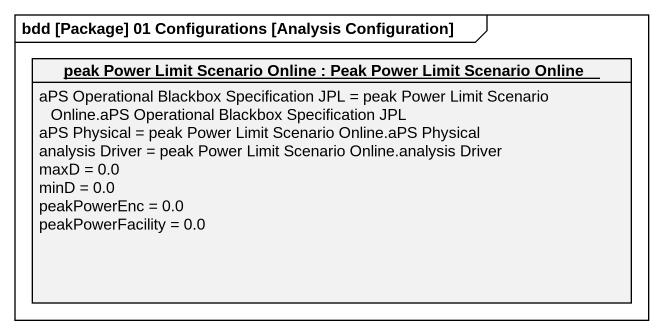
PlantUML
@startuml
mainframe bdd [Package] 01 Configurations [Analysis Configuration]
hide circle
hide empty members
object "peak Power Limit Scenario Online : Peak Power Limit Scenario Online" as peak_Power_Limit_Scenario {
  aPS Operational Blackbox Specification JPL = peak Power Limit Scenario Online.aPS Operational Blackbox Specification JPL
  aPS Physical = peak Power Limit Scenario Online.aPS Physical
  analysis Driver = peak Power Limit Scenario Online.analysis Driver
  maxD = 0.0
  minD = 0.0
  peakPowerEnc = 0.0
  peakPowerFacility = 0.0
}
@enduml
